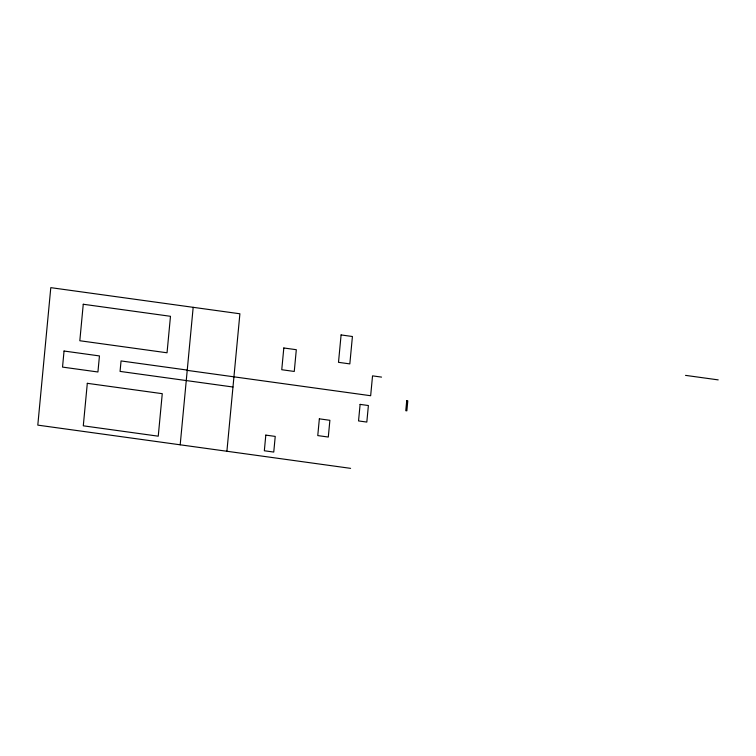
<?xml version="1.0" encoding="UTF-8"?>
<svg xmlns="http://www.w3.org/2000/svg" width="756" height="756" viewBox="0 0 756 756"><rect width="100%" height="100%" fill="white"/><g stroke="black" fill="none" stroke-linecap="round" stroke-linejoin="round"><path stroke-width="1.13" d="M180.193 444.802L193.177 307.323M226.904 451.256L239.898 313.778L50.794 287.649L37.8 425.127L350.595 468.351M685.531 375.373L718.2 379.881M381.544 377.102L372.538 375.864L370.657 395.728L187.223 370.374M187.252 370.081L121.054 360.933L120.062 371.404L232.98 387.015M64.043 351.03L62.531 367.095L97.93 371.99L99.452 355.925L64.043 351.03M83.254 304.252L79.815 340.739L167.038 352.787L170.478 316.301L83.254 304.252M87.309 383.32L83.292 425.817L158.25 436.184L162.266 393.678L87.309 383.32M265.81 435.116L264.335 450.765L273.757 452.069L275.231 436.41L265.81 435.116M283.812 347.977L281.752 369.722L294.264 371.451L296.314 349.707L283.812 347.977M319.353 418.843L317.766 435.588L328.302 437.044L329.881 420.298L319.353 418.843M341.088 334.936L338.499 362.332L349.83 363.901L352.419 336.505L341.088 334.936M360.111 404.384L358.542 420.931L366.821 422.075L368.389 405.528L360.111 404.384M406.728 400.708L405.783 410.697L406.851 410.839L407.796 400.86L406.728 400.708"/></g></svg>
